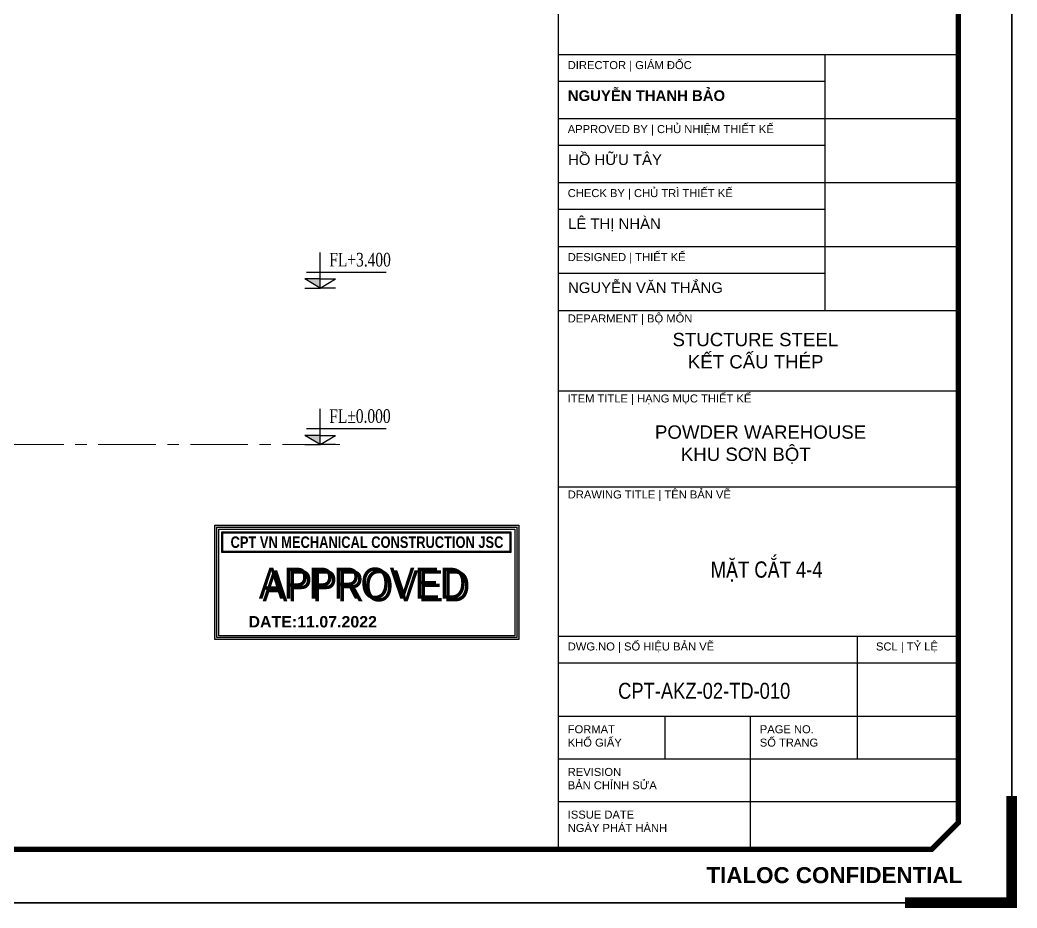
# Model space of a CAD drawing. Header units: inches. Extents: x 340055 to 349452, y -34649 to -30845.
# Drawn here: x 348784.5 to 349001.2, y -32249.8 to -32056.7 of the extents above; entities that cross this region are included whole.
import ezdxf
from ezdxf.enums import TextEntityAlignment as Align

# ---------------------------------------------------------------- set-up
doc = ezdxf.new("R2010")
doc.units = ezdxf.units.IN
doc.header["$MEASUREMENT"] = 0
doc.linetypes.add('CENTER', pattern=[2, 1.25, -0.25, 0.25, -0.25])
for name, color, linetype in [('0 @ 1', 7, 'Continuous'), ('001-TRUC', 252, 'CENTER'), ('1', 1, 'Continuous'), ('250', 250, 'Continuous'), ('3', 3, 'Continuous'), ('9', 9, 'Continuous'), ('DIM', 8, 'Continuous'), ('NET IN', 3, 'Continuous')]:
    doc.layers.add(name, color=color, linetype=linetype)
doc.layers.add('Cover text', color=7, linetype='Continuous', true_color=0x52370f)
for name, color, linetype, lineweight in [('TEXT @ 1', 7, 'Continuous', 20), ('TL-TIILE BLOCK A2$0$TL-TITLE BLOCK - TEXT @ 1', 7, 'Continuous', 25), ('TL-TIILE BLOCK A2$0$TL-TITLE BLOCK 1', 7, 'Continuous', 50), ('TL-TIILE BLOCK A2$0$TL-TITLE BLOCK 2', 7, 'Continuous', 25)]:
    doc.layers.add(name, color=color, linetype=linetype, lineweight=lineweight)
doc.styles.add('2501', font='', dxfattribs={"height": 250})
doc.styles.add('HX3', font='')
doc.styles.add('TIEU DE', font='', dxfattribs={"width": 0.8})
doc.styles.add('TL-TIILE BLOCK A2$0$MEP-TEXT T.BLOCK 1', font='arial.ttf', dxfattribs={"height": 1.5})
doc.styles.add('TL-TIILE BLOCK A2$0$MEP-TEXT T.BLOCK 2', font='arial.ttf')
doc.styles.add('TL-TIILE BLOCK A2$0$MEP-TEXT T.BLOCK 3', font='arial.ttf', dxfattribs={"height": 3})
doc.styles.add('vntimeh.shx', font='vntimeh.shx', dxfattribs={"width": 0.8, "bigfont": 'bigfont.shx'})
doc.styles.get('2501').set_extended_font_data('.VnArialH', bold=True)
doc.styles.get('HX3').set_extended_font_data('.VnBlackH')
doc.styles.get('TIEU DE').set_extended_font_data('.VnArial NarrowH')

# ---------------------------------------------------------------- blocks, each defined once
blk = doc.blocks.new('cos')
at = {"color": 8}
for p, q in [((0, 0), (0, 7.82)), ((-3, 3.49), (14.52, 3.49)), ((0, 1.99), (-3.39, 1.99)), ((0, 0), (-3.39, 1.99)), ((0, 1.99), (3.39, 1.99)), ((0, 0), (3.39, 1.99))]:
    blk.add_line(p, q, dxfattribs=at)
at = {"color": 4}
for p in [(-3.39, 0), (3.39, 0)]:
    blk.add_line(p, (0, 0), dxfattribs=at)
at = {"color": 8}
blk.add_solid([(0, 0), (-3.39, 1.99), (0, 1.99)], dxfattribs=at)
at = {"layer": '3', "color": 3, "style": 'vntimeh.shx', "width": 0.75}
blk.add_attdef('DSD', (1.32, 4.73), '', height=3, dxfattribs=at)
blk = doc.blocks.new('DAUKIEMSOAT')
at = {"layer": '1'}
h = blk.add_hatch(color=10, dxfattribs=at)
h.dxf.hatch_style = 1
h.paths.add_polyline_path([(-1009.3, -10752.83), (-1009.3, -10728.79), (-944.11, -10728.79), (-944.11, -10752.83)], flags=16)
h.paths.add_polyline_path([(-1009.73, -10753.26), (-1009.73, -10728.36), (-943.68, -10728.36), (-943.68, -10753.26)])
h = blk.add_hatch(color=10, dxfattribs=at)
h.dxf.hatch_style = 1
h.paths.add_polyline_path([(-945.66, -10734.13), (-1008.05, -10734.13), (-1008.05, -10730.05), (-945.66, -10730.05)], flags=16)
h.paths.add_polyline_path([(-945.4, -10729.86), (-945.4, -10734.33), (-1008.24, -10734.33), (-1008.24, -10729.86)])
at = {"layer": '1', "color": 10}
for points in [[(-1009.73, -10753.26), (-1009.73, -10728.36), (-943.68, -10728.36), (-943.68, -10753.26)], [(-1009.3, -10752.83), (-1009.3, -10728.79), (-944.11, -10728.79), (-944.11, -10752.83)], [(-1008.87, -10752.4), (-1008.87, -10729.22), (-944.54, -10729.22), (-944.54, -10752.4)], [(-945.4, -10729.86), (-945.4, -10734.33), (-1008.24, -10734.33), (-1008.24, -10729.86)], [(-945.66, -10734.13), (-1008.05, -10734.13), (-1008.05, -10730.05), (-945.66, -10730.05)]]:
    blk.add_lwpolyline(points, close=True, dxfattribs=at)
at = {"layer": '1', "color": 10, "style": '2501', "width": 0.8}
blk.add_text('CPT VN MECHANICAL CONSTRUCTION JSC', height=2.5, dxfattribs=at).set_placement((-1006.34, -10733.32))
at = {"layer": '1', "color": 10, "style": 'HX3', "width": 0.9}
blk.add_text('APPROVED', height=6.75, dxfattribs=at).set_placement((-977.64, -10744.37), align=Align.CENTER)
at = {"layer": '1', "color": 251, "linetype": 'Continuous', "true_color": 0x645e5e, "style": 'HX3', "width": 0.9}
blk.add_text('APPROVED', height=6.75, dxfattribs=at).set_placement((-976.82, -10744.92), align=Align.CENTER)
at = {"layer": '1', "color": 10, "style": '2501'}
blk.add_attdef('DATE', text='', height=2.48, dxfattribs=at).set_placement((-1002.45, -10749.37), align=Align.MIDDLE_LEFT)
blk = doc.blocks.new('A$C57dc6cef')
at = {"layer": 'DIM', "color": 1}
blk.add_blockref('DAUKIEMSOAT', (1009.73, 10753.26), dxfattribs=at).add_auto_attribs({'DATE': 'DATE:11.07.2022'})
blk = doc.blocks.new('A$Cc64c765f')
at = {"layer": '9'}
blk.add_blockref('A$C57dc6cef', (-1.75, 0), dxfattribs=at)
blk = doc.blocks.new('kt kien truc 1')
at = {"layer": 'Defpoints', "color": 8}
blk.add_lwpolyline([(0, 0), (594, 0), (594, 420), (0, 420)], close=True, dxfattribs=at)
at = {"layer": 'Defpoints', "color": 8, "const_width": 2}
blk.add_lwpolyline([(594, 20), (594, 0), (574, 0)], dxfattribs=at)
at = {"layer": 'TL-TIILE BLOCK A2$0$TL-TITLE BLOCK 1', "const_width": 1}
blk.add_lwpolyline([(20, 10), (579, 10), (584, 15), (584, 405), (579, 410), (20, 410), (15, 405), (15, 15)], close=True, dxfattribs=at)
at = {"layer": 'TL-TIILE BLOCK A2$0$TL-TITLE BLOCK 2'}
for p, q in [((509, 410), (509, 10)), ((509, 159), (584, 159)), ((559, 159), (559, 111)), ((509, 154), (559, 154)), ((509, 147), (584, 147)), ((509, 142), (559, 142)), ((509, 135), (584, 135)), ((509, 130), (559, 130)), ((509, 123), (584, 123)), ((509, 118), (559, 118)), ((509, 111), (584, 111)), ((509, 96), (584, 96)), ((509, 78), (584, 78)), ((509, 50), (584, 50)), ((565, 50), (565, 27)), ((509, 45), (584, 45)), ((509, 35), (584, 35)), ((529, 35), (529, 27)), ((545, 35), (545, 10)), ((509, 27), (584, 27)), ((509, 19), (584, 19))]:
    blk.add_line(p, q, dxfattribs=at)
at = {"layer": '0 @ 1', "attachment_point": 1}
for s, width, insert, char_height, style in [('\\pt10;{\\fArial|b1|i0|c0|p34;NGUYỄN THANH BẢO}', 32.1571, (510.79, 152.31), 2, 'TL-TIILE BLOCK A2$0$MEP-TEXT T.BLOCK 2'), ('\\pt15;{\\fArial|b1|i0|c0|p34;TIALOC CONFIDENTIAL}', 49.3859, (536.78, 6.67), 3, 'TL-TIILE BLOCK A2$0$MEP-TEXT T.BLOCK 3')]:
    blk.add_mtext_dynamic_manual_height_columns(s, width=width, gutter_width=12.5, heights=[0], dxfattribs=dict(at, insert=insert, char_height=char_height, style=style))
at = {"layer": 'TEXT @ 1', "attachment_point": 1, "style": 'TL-TIILE BLOCK A2$0$MEP-TEXT T.BLOCK 1'}
for s, width, insert, char_height in [('{\\C1;HỒ HỮU TÂY}', 50.8254, (510.84, 140.31), 2), ('{\\C1;LÊ THỊ NHÀN}', 50.8254, (510.84, 128.31), 2), ('{\\C1;NGUYỄN VĂN THẮNG}', 50.8254, (510.84, 116.31), 2), ('\\pi10.02899;{\\C1;STUCTURE STEEL \\P\\pi12.90587;KẾT CẤU THÉP}', 50.8254, (520.39, 106.84), 2.5), ('\\pi10.78205;{\\C1;POWDER WAREHOUSE\\P     KHU SƠN BỘT}', 64.0147, (516.35, 89.49), 2.5)]:
    blk.add_mtext_dynamic_manual_height_columns(s, width=width, gutter_width=15, heights=[0], dxfattribs=dict(at, insert=insert, char_height=char_height))
at = {"layer": 'TL-TIILE BLOCK A2$0$TL-TITLE BLOCK - TEXT @ 1', "char_height": 1.5, "attachment_point": 1, "style": 'TL-TIILE BLOCK A2$0$MEP-TEXT T.BLOCK 1'}
for s, width, insert in [('DIRECTOR | GIÁM ĐỐC', 57.2397, (510.78, 157.79)), ('APPROVED BY | CHỦ NHIỆM THIẾT KẾ', 57.2397, (510.78, 145.79)), ('CHECK BY | CHỦ TRÌ THIẾT KẾ', 50.8254, (510.78, 133.79)), ('DESIGNED | THIẾT KẾ', 44.9979, (510.78, 121.79)), ('DEPARMENT | BỘ MÔN', 63.0963, (510.78, 110.29)), ('ITEM TITLE | HẠNG MỤC THIẾT KẾ', 63.0963, (510.78, 95.29)), ('DRAWING TITLE | TÊN BẢN VẼ', 63.0963, (510.78, 77.29)), ('DWG.NO | SỐ HIỆU BẢN VẼ', 37.618, (510.78, 48.79)), ('SCL | TỶ LỆ', 37.618, (568.56, 48.79)), ('FORMAT', 21.1246, (510.78, 33.27)), ('PAGE NO.', 21.1246, (546.78, 33.27)), ('KHỔ GIẤY', 31.0296, (510.78, 30.77)), ('SỐ TRANG', 31.0296, (546.78, 30.77)), ('REVISION', 21.1246, (510.78, 25.27)), ('BẢN CHỈNH SỬA', 31.0296, (510.78, 22.77)), ('ISSUE DATE', 21.1246, (510.78, 17.27)), ('NGÀY PHÁT HÀNH', 31.0296, (510.78, 14.77))]:
    blk.add_mtext_dynamic_manual_height_columns(s, width=width, gutter_width=15, heights=[0], dxfattribs=dict(at, insert=insert))

msp = doc.modelspace()

# ---------------------------------------------------------------- linework, layer by layer
at = {"layer": '001-TRUC', "lineweight": 0, "ltscale": 10}
msp.add_line((348854.0092, -32148.9853), (348367.4839, -32148.9853), dxfattribs=at)
at = {"layer": 'NET IN'}
msp.add_lwpolyline([(348311.2497, -31762.0222), (349000.0296, -31762.0222), (349000.0296, -32248.6227), (348311.2497, -32248.6227)], close=True, dxfattribs=at)

# ---------------------------------------------------------------- block references
msp.add_blockref('A$Cc64c765f', (348828.6151, -32191.4281))
at = {"layer": '250'}
ref = msp.add_blockref('cos', (348849.7174, -32114.9853), dxfattribs=dict(at, xscale=0.98876953125, yscale=0.98876953125, zscale=0.98876953125))
ref.add_attrib('DSD', 'FL+3.400', (348851.7097, -32110.3097), dxfattribs={"layer": '3', "color": 3, "height": 2.96631, "style": 'vntimeh.shx', "width": 0.75})
ref = msp.add_blockref('cos', (348849.7174, -32148.9853), dxfattribs=dict(at, xscale=0.98876953125, yscale=0.98876953125, zscale=0.98876953125))
ref.add_attrib('DSD', 'FL%%p0.000', (348851.7097, -32144.3097), dxfattribs={"layer": '3', "color": 3, "height": 2.96631, "style": 'vntimeh.shx', "width": 0.75})
at = {"layer": '3'}
ref = msp.add_blockref('kt kien truc 1', (348311.2497, -32248.6227), dxfattribs=dict(at, xscale=1.159562065285868, yscale=1.159562065285868, zscale=1.159562065285868))
ref.add_attrib('TENBANVE', 'MÆT C¾T 4-4', dxfattribs={"layer": 'Cover text', "ltscale": 0.5, "height": 3.478686, "style": 'TIEU DE'}).set_placement((348946.7553, -32176.1899), align=Align.MIDDLE_CENTER)
ref.add_attrib('STT', 'CPT-AKZ-02-TD-010', dxfattribs={"layer": 'Cover text', "ltscale": 0.5, "height": 3.478686, "style": 'TIEU DE'}).set_placement((348933.1927, -32202.5573), align=Align.MIDDLE_CENTER)

doc.saveas('drawing.dxf')
